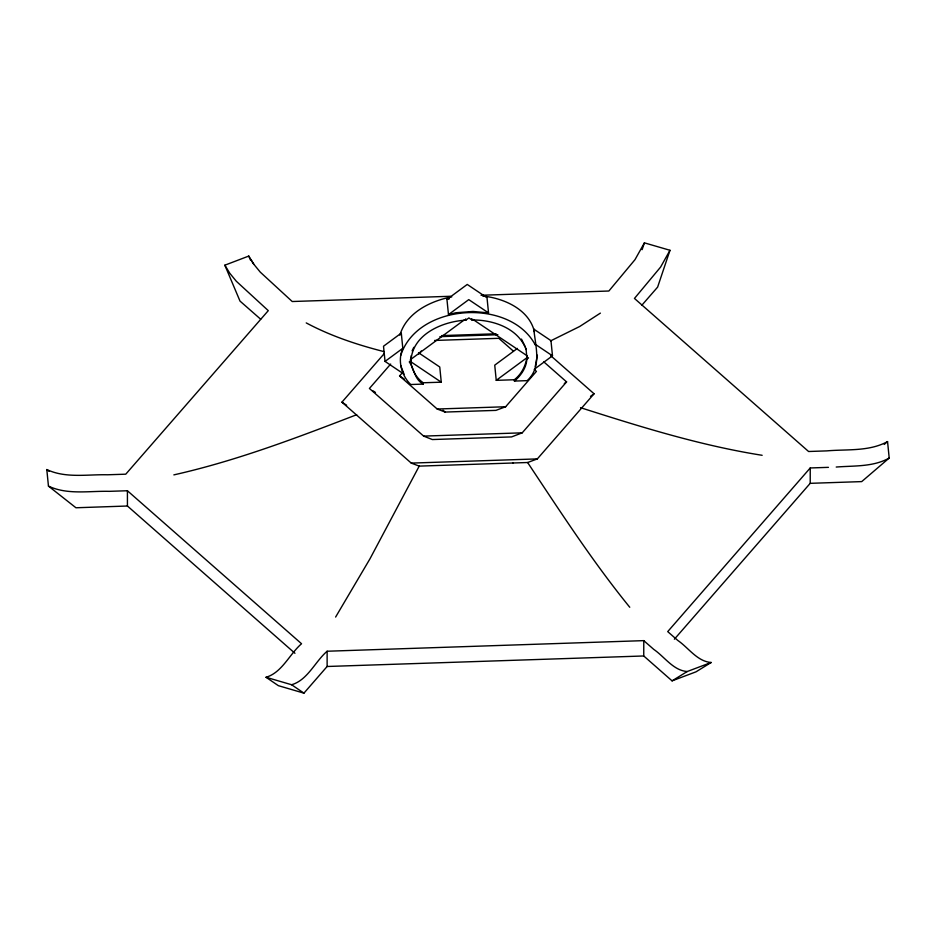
<?xml version="1.0" encoding="UTF-8"?>
<svg xmlns="http://www.w3.org/2000/svg" width="936" height="936" viewBox="0 0 936 936"><rect width="100%" height="100%" fill="white"/><g stroke="black" fill="none" stroke-linecap="round" stroke-linejoin="round"><path stroke-width="1.4" d="M674.376 639.206L810.213 483.327L810.237 467.965L828.442 467.345M450.544 296.279L292.219 301.521L260.29 272.154L253.773 264.209L248.777 256.066L224.839 265.192L229.835 273.335L236.34 281.28L268.281 310.647L125.763 474.189L107.558 474.774C87.434 474.283 65.695 478.507 46.8 469.544L48.45 486.1C67.345 495.062 89.084 490.838 109.208 491.341L127.413 490.745L301.544 643.746C289.563 654.03 282.005 672.692 266.023 677.266L278.355 685.667L303.943 693.143L327.12 666.49L327.132 651.234L643.781 640.633L653.796 649.42C664.525 656.721 673.3 670.527 687.223 671.522L711.161 662.489C697.238 661.495 688.463 647.689 677.734 640.388L667.719 631.613L810.237 467.965M711.161 662.489L695.998 671.837L672.06 680.858L643.746 655.972L643.781 640.633M418.544 352.755L439.756 366.994L441.265 382.18L410.647 361.624C412.004 369.895 416.192 377.945 423.212 382.777L423.341 384.099C414.391 379.794 414.227 368.398 409.266 361.928L410.986 360.664L411.196 355.692M410.986 360.664C412.46 334.234 442.693 321.34 465.859 320.17L468.889 317.936L471.919 319.972C493.015 319.702 518.205 328.068 526.114 349.537M535.228 366.643L537.393 355.154M642.108 249.678L644.401 242.857L669.989 250.286L657.622 287.118L641.862 305.218M399.883 335.17C406.435 312.671 430.303 300.982 451.772 296.852M400.666 365.461L404.06 374.189L385.035 361.413L383.514 346.226L401.298 333.099L402.808 348.297C397.437 360.372 401.322 375.5 410.764 384.52L423.341 384.099M400.807 355.259C417.55 303.241 510.331 297.449 535.369 345.115M644.401 242.857L634.994 259.658L608.868 291.014L481.045 295.261M669.989 250.286L660.582 267.088L634.456 298.444L808.587 451.503L826.792 450.883C847.021 449.104 869.076 451.702 887.55 441.581L889.2 458.043L861.705 481.607L810.213 483.327M412.109 350.848L413.794 347.315M550.742 355.692L594.067 393.775L537.334 458.909L527.611 462.513L419.211 466.116L369.989 558.792L335.615 617.058M419.211 466.116L411.255 463.098L341.933 402.164L384.333 353.48M390.675 364.057L369.416 388.463L423.634 436.106L432.338 439.546L511.571 436.913L522.218 432.83L566.584 381.9L543.816 361.881M534.351 369.556L536.433 371.393L505.639 406.75L495.94 410.377L445.138 412.062L437.194 409.02L399.567 375.944L403.182 371.791M418.591 354.112L421.305 350.988M327.132 651.234C315.151 661.506 307.593 680.179 291.611 684.742L266.023 677.266M884.251 444.413L887.55 441.581M496.244 380.344L514.309 379.747C521.27 374.482 525.47 366.257 526.874 357.751L496.244 380.344L494.734 365.157L517.421 348.414M514.309 379.747L514.437 381.069C521.691 375.02 528.103 365.274 526.64 355.434M446.952 299.415L467.24 284.439L487.012 297.718L488.534 312.905L473.066 311.442L455.902 312.741L448.473 314.601L446.952 299.415L449.432 298.795M385.035 361.413L402.808 348.297M448.473 314.601L468.76 299.625L488.534 312.905M410.857 359.342L464.56 319.714M527.003 359.073L528.512 357.961L526.793 356.803L526.664 355.481L472.984 319.457M534.409 369.17L552.486 355.832L550.965 340.645L533.812 329.133C535.427 346.519 542.225 366.877 527.19 380.648L514.437 381.069M564.303 383.549L566.584 381.9M590.534 396.326L594.067 393.775M600.385 313.115L579.712 326.477L550.532 340.926M672.06 680.858L687.223 671.522M889.2 458.043C873.159 467.099 853.948 465.613 836.222 467.041M513.361 462.992L512.752 463.004M356.663 414.718C296.794 437.767 236.586 460.781 173.85 474.88M441.687 335.603L496.092 333.789M439.885 336.656L497.87 334.725M434.643 340.447L498.806 338.317L513.431 351.175M423.212 382.777L441.265 382.18M437.194 409.02L505.639 406.75M423.634 436.106L522.218 432.83M411.255 463.098L537.334 458.909M294.957 653.293L127.436 506.013L75.945 507.768L48.45 486.1M327.12 666.49L643.746 655.972M482.66 295.998C503.837 298.21 529.179 309.29 534.456 331.87L533.812 329.133M762.15 455.294C700.187 445.489 640.154 426.711 580.531 407.675M383.818 351.573C357.072 344.74 330.642 335.965 306.236 322.908M399.567 375.944L404.27 379.033M341.933 402.164L346.648 405.253M373.043 390.862L375.465 392.453M535.333 344.319L552.486 355.832M291.611 684.742L303.943 693.143M46.8 469.544L49.093 471.346M260.699 319.246L240.002 301.088L224.839 265.192M442.985 410.179L445.138 412.062M629.764 607.265C592.465 561.389 560.325 511.676 527.611 462.513M250.789 259.541L253.773 264.209M521.469 339.078L525.33 346.917M248.777 256.066L250.462 260.056M471.791 318.649L471.919 319.972M465.73 318.848L465.859 320.17M410.413 359.307L410.775 362.946M525.973 348.227L526.793 356.803M127.413 490.745L127.436 506.013"/></g></svg>
